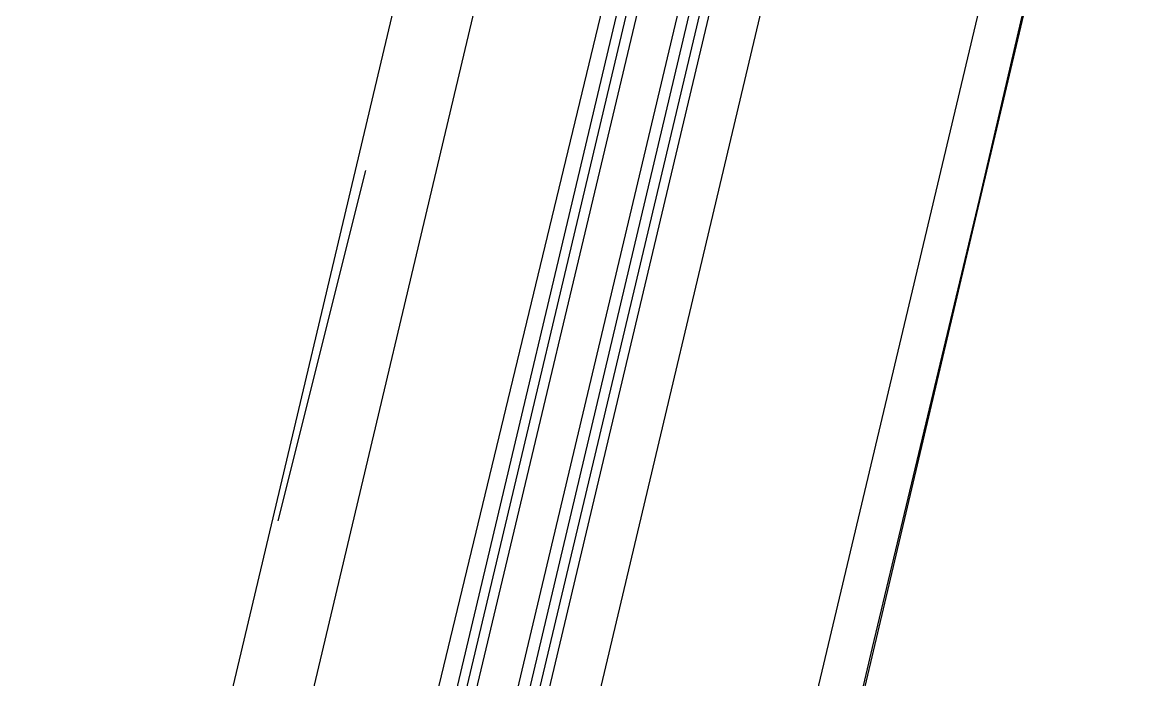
# Model space of a CAD drawing. Header units: feet. Extents: x -84 to 198, y -22 to 181.
# Drawn here: x 132.464 to 133.996, y 99.12 to 100.02 of the extents above; entities that cross this region are included whole.
import ezdxf

# ---------------------------------------------------------------- set-up
doc = ezdxf.new("R2010")
doc.units = ezdxf.units.FT
doc.layers.add('A-LINEA', color=7, linetype='CONTINUOUS')

msp = doc.modelspace()

# ---------------------------------------------------------------- linework, layer by layer
at = {"layer": 'A-LINEA'}
for p, q in [((135.2667, 106.0978), (132.2533, 93.3378)), ((134.3733, 105.9511), (132.6, 98.4711)), ((135.1333, 105.7644), (133.36, 98.2978)), ((135.1333, 105.7644), (133.36, 98.2978)), ((132.8, 98.8444), (133.5867, 102.1644)), ((132.96, 98.8044), (133.76, 102.1244)), ((132.9867, 98.8044), (133.7733, 102.1244)), ((133, 98.8044), (133.7867, 102.1244)), ((133.0133, 98.8044), (133.8, 102.1111)), ((133.96, 102.0844), (133.1733, 98.7644)), ((132.9333, 99.8178), (132.8133, 99.3378)), ((132.9333, 99.8178), (132.8133, 99.3378))]:
    msp.add_line(p, q, dxfattribs=at)
for points in [[(134.4933, 102.8311), (134.3867, 102.3911), (134.28, 101.9244), (134.16, 101.4178), (134.04, 100.8978), (133.9067, 100.3511), (133.7733, 99.7778), (133.6267, 99.1644), (133.48, 98.5378), (133.32, 97.8711), (133.16, 97.1911)], [(133.0667, 98.7911), (133.8667, 102.1644), (133.88, 102.1644), (133.08, 98.7778)], [(133.1067, 98.7778), (133.9067, 102.1511), (133.8933, 102.1644), (133.8933, 102.1511), (133.0933, 98.7778)]]:
    msp.add_lwpolyline(points, dxfattribs=at)

doc.saveas('drawing.dxf')
